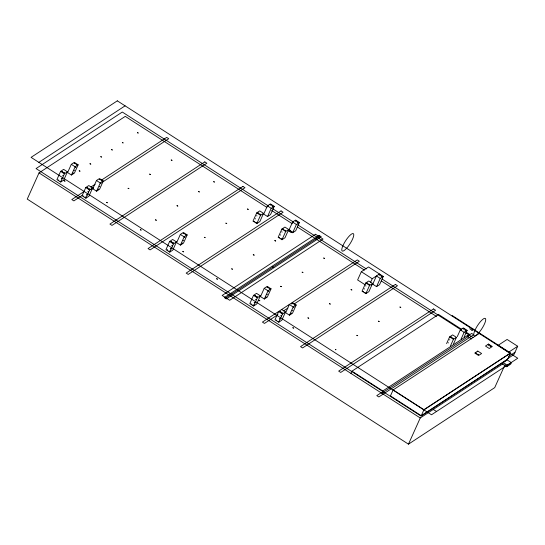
<?xml version="1.0" encoding="UTF-8"?>
<svg xmlns="http://www.w3.org/2000/svg" width="545" height="545" viewBox="0 0 545 545"><rect width="100%" height="100%" fill="white"/><g stroke="black" fill="none" stroke-linecap="round" stroke-linejoin="round"><path stroke-width="0.82" d="M85.149 197.024L86.069 197.59L85.878 197.086M169.005 250.972L169.515 251.477M290.792 231.06L290.083 230.998L290.206 230.61M266.887 207.407L125.268 116.371L39.022 172.894L27.25 199.095L408.471 444.161L494.717 387.638L505.106 364.523M60.618 171.348L56.912 179.584L60.727 182.03L63.745 180.054L67.444 171.818L63.636 169.372L60.618 171.348L64.426 173.8L67.444 171.818M60.727 182.03L64.426 173.8M71.306 164.338L67.607 172.574L71.422 175.027L74.44 173.044L78.139 164.808L74.331 162.362L71.306 164.338L75.121 166.79L78.139 164.808M71.422 175.027L75.121 166.79M85.776 187.521L82.077 195.757L85.885 198.21L88.903 196.227L92.609 187.998L88.794 185.545L85.776 187.521L89.591 189.973L92.609 187.998M85.885 198.21L89.591 189.973M96.472 180.511L92.773 188.747L96.581 191.2L99.599 189.217L103.298 180.988L99.49 178.535L96.472 180.511L100.28 182.963L103.298 180.988M96.581 191.2L100.28 182.963M169.645 241.435L165.946 249.671L169.754 252.124L172.772 250.141L176.478 241.912L172.663 239.459L169.645 241.435L173.46 243.888L176.478 241.912M169.754 252.124L173.46 243.888M180.341 234.432L176.641 242.661L180.45 245.114L183.467 243.138L187.167 234.902L183.358 232.449L180.341 234.432L184.149 236.877L187.167 234.902M180.45 245.114L184.149 236.877M256.715 212.877L253.016 221.113L256.831 223.559L259.849 221.583L263.548 213.347L259.733 210.895L256.715 212.877L260.53 215.329L263.548 213.347M256.831 223.559L260.53 215.329M267.411 205.867L263.712 214.103L267.527 216.549L270.545 214.573L274.244 206.337L270.429 203.891L267.411 205.867L271.226 208.319L274.244 206.337M267.527 216.549L271.226 208.319M281.881 229.05L278.182 237.286L281.99 239.739L285.008 237.756L288.707 229.52L284.899 227.074L281.881 229.05L285.689 231.502L288.707 229.52M253.514 295.356L249.814 303.585L253.623 306.038L256.647 304.062L260.347 295.826L256.531 293.373L253.514 295.356L257.329 297.802L260.347 295.826M281.99 239.739L285.689 231.502M253.623 306.038L257.329 297.802M292.576 222.04L288.87 230.276L292.685 232.729L295.703 230.746L299.403 222.517L295.594 220.064L292.576 222.04L296.385 224.492L299.403 222.517M264.209 288.346L260.51 296.575L264.318 299.028L267.336 297.052L271.042 288.816L267.227 286.363L264.209 288.346L268.017 290.792L271.042 288.816M292.685 232.729L296.385 224.492M264.318 299.028L268.017 290.792M282.487 313.981L278.672 311.529L274.973 319.765L278.788 322.211L282.487 313.981L285.505 311.999L281.69 309.546M285.505 311.999L281.806 320.235L278.788 322.211M291.718 304.035L292.386 302.543L296.201 304.989L292.502 313.225L289.484 315.201L285.669 312.755L289.368 304.519L293.183 306.971L296.201 304.989M289.484 315.201L293.183 306.971M383.271 276.431L380.253 278.406L376.445 275.954L372.739 284.19L376.554 286.643L379.572 284.66L383.271 276.431L368.556 266.968L361.321 271.71L357.615 279.946L365.116 284.762M365.75 282.964L362.05 291.2L365.858 293.653L368.876 291.67L372.576 283.441L368.767 280.988L365.75 282.964L369.558 285.416L372.576 283.441M370.546 282.467L372.228 278.72L379.463 273.978M365.858 293.653L369.558 285.416M376.554 286.643L380.253 278.406M350.966 373.427L351.975 371.179L438.521 314.458L461.629 329.309M469.334 334.262L382.788 390.99L381.779 393.231L468.325 336.51L469.334 334.262L465.832 332.014M479.682 333.199L393.136 389.927L390.445 395.915L421.258 415.719L507.804 358.998L510.495 353.003L452.152 315.5M446.587 343.616L449.618 336.878L452.636 334.903L456.451 337.355L453.42 344.093M450.402 346.068L453.426 339.331L456.451 337.355M408.471 444.161L420.25 417.967L502.96 363.753M421.258 415.719L423.949 409.731L510.495 353.003M457.282 336.606L460.314 329.875L463.332 327.892L467.14 330.345L464.115 337.083M461.097 339.058L464.122 332.321L467.14 330.345M471.984 330.665L472.828 328.792M503.199 362.541L502.524 364.04L506.721 366.737L510.685 364.135L511.36 362.636L507.163 359.938L503.199 362.541L507.388 365.239L511.36 362.636M506.721 366.737L507.388 365.239M517.689 346.259L508.628 352.199L498.048 345.394L507.109 339.453L517.689 346.259L513.99 354.495L507.715 358.603M335.339 349.386C336.435 350.789 335.672 348.637 335.72 349.631M255.871 222.162L256.436 222.816M38.845 162.362L125.091 105.832M84.55 191.213L71.804 199.565L73.861 200.894L82.356 195.321M90.92 187.037L95.171 184.258M101.54 180.082L166.675 137.388L168.732 138.709L102.181 182.33M91.56 189.292L93.686 187.896M225.93 297.863L319.288 236.673M277.93 314.608L264.475 323.423L262.418 322.102L357.288 259.924L359.346 261.246L294.211 303.94M283.591 310.895L287.842 308.116M371.159 285.233L373.127 283.938M381.738 392.373L376.786 395.622L378.843 396.944L473.714 334.766L471.65 333.445L468.114 335.761M423.881 409.881L510.127 353.351M508.723 356.362L514.998 352.247M507.334 359.564L421.087 416.094L36.052 168.575L122.298 112.045L268.297 205.901M436.381 411.346L433.186 409.486M88.59 191.976L88.603 191.629M254.767 221.59L254.011 221.263M253.697 305.438L253.711 304.975M170.946 248.908L171.103 248.513M254.815 302.822L254.971 302.427M60.481 181.39L60.066 181.131M279.939 318.995L280.13 318.6M61.844 178.815L62.069 178.419M86.968 194.981L87.234 194.599M169.665 251.518L169.842 251.061M83.78 196.377L83.208 195.975M365.47 292.903L364.837 292.447M167.649 250.291L167.186 249.889M251.518 304.205L250.979 303.858M276.717 320.392L276.145 320.038M99.326 186.744L99.735 186.404M58.574 180.184L58.104 179.884M182.016 243.281L182.432 242.934M293.571 307.755L293.98 307.414M256.974 215.929L256.538 215.65M255.632 218.927L255.237 218.688M282.133 232.102L281.697 231.823M280.75 235.086L280.355 234.813M279.612 237.715L279.129 237.361M75.476 167.567L75.966 167.281M365.968 286.002L365.566 285.737M61.626 178.753L61.244 178.508M364.619 289L364.244 288.755M88.133 191.935L87.752 191.69M363.447 291.623L363.045 291.35M86.825 194.94L86.383 194.66M449.877 339.937L449.482 339.699M448.494 342.914L448.133 342.696M170.653 248.847L170.251 248.575M292.188 310.739L292.638 310.405M291.01 313.355L291.5 313.075M254.522 302.761L254.14 302.516M253.384 305.391L252.866 304.968M279.721 318.948L279.306 318.689M278.509 321.557L278.195 321.305M74.093 170.544L74.597 170.251M100.6 183.726L101.104 183.433M72.914 173.167L73.446 172.894M98.073 189.34L98.563 189.02M184.469 237.64L184.993 237.368M183.12 240.631L183.631 240.338M167.547 250.182L167.213 249.93M268.338 291.555L268.842 291.262M266.989 294.545L267.5 294.252M265.817 297.168L266.321 296.875M469.708 328.717L472.154 330.29M272.589 208.66L293.346 222.006M297.638 224.765L366.342 268.93M382.093 279.054L461.533 330.12M465.825 332.886L472.978 337.484M460.314 329.875L464.122 332.321M271.621 210.452L292.324 223.757M297.318 226.972L364.428 270.109M381.323 280.975L436.531 316.461M467.154 336.149L471.514 338.949M361.321 271.71L372.228 278.72M449.618 336.878L453.426 339.331M393.136 389.927L423.949 409.731M351.975 371.179L382.788 390.99M39.022 172.894L420.25 417.967M62.614 175.538L63.513 175.551M255.489 299.518L256.361 299.484M172.445 245.516L172.356 245.911L171.62 245.604M281.499 315.63L281.384 316.005L280.627 315.671M281.022 238.635L282.092 238.799M291.854 231.645A1.69 0.818 24.2 0 1 289.3 231.203A1.69 0.818 24.2 0 1 289.715 229.881M291.003 231.162A0.702 0.341 24.2 0 1 290.328 231.25A0.702 0.341 24.2 0 1 289.695 230.705A0.702 0.341 24.2 0 1 290.219 230.487M292.188 231.891A2.112 1.022 24.2 0 1 288.939 231.189A2.112 1.022 24.2 0 1 289.688 229.643M61.721 171.423L62.838 171.893L61.735 171.382M63.67 172.67L64.705 173.099L63.67 172.67M64.112 180.742L64.984 181.11L64.112 180.742M74.222 163.227L75.346 163.698L74.229 163.207M76.177 164.467L77.213 164.903L76.184 164.433M79.209 170.851L80.081 171.219L79.216 170.823M86.88 187.603L88.004 188.066L86.893 187.562M89.986 163.786L90.858 164.147L90.007 163.738M88.828 188.843L89.864 189.272L88.828 188.843M100.764 156.722L101.642 157.083L100.777 156.688M99.388 179.4L100.505 179.87L99.388 179.38M101.336 180.647L102.371 181.076L101.35 180.606M106.548 202.427L107.42 202.788L106.554 202.406M111.548 149.657L112.42 150.018L111.568 149.609M122.325 142.586L123.197 142.954L122.346 142.545M128.109 188.291L128.981 188.659L128.116 188.277M137.422 132.694L138.294 133.062L137.429 132.667M140.358 229.758L141.23 230.119L140.365 229.745M149.671 174.162L150.543 174.523L149.677 174.127M155.448 219.867L156.32 220.228L155.448 219.867M171.232 160.032L172.104 160.394L171.239 159.998M170.749 241.517L171.873 241.98L170.762 241.476M172.697 242.757L173.732 243.186L172.697 242.757M177.009 205.738L177.881 206.099L177.023 205.703M183.256 233.321L184.374 233.785L183.256 233.301M182.793 251.436L183.665 251.804L182.793 251.436M185.205 234.561L186.24 234.99L185.218 234.52M198.571 191.602L199.443 191.969L198.584 191.574M204.355 237.307L205.227 237.668L204.355 237.293M213.667 181.71L214.539 182.071L213.667 181.696M216.603 278.774L217.475 279.135L216.603 278.774M225.916 223.178L226.788 223.539L225.916 223.157M231.693 268.883L232.565 269.244L231.72 268.821M247.478 209.042L248.35 209.409L247.478 209.028M253.255 254.747L254.127 255.115L253.255 254.747M257.635 212.822L258.671 213.252L257.635 212.822M259.502 214.028L260.619 214.498L259.515 213.994M254.617 295.431L255.741 295.894L254.624 295.41M256.566 296.671L257.601 297.1L256.572 296.65M259.038 300.452L259.911 300.813L259.045 300.424M270.143 204.627L271.178 205.056L270.156 204.586M272.003 205.833L273.127 206.303L272.016 205.792M267.125 287.235L268.242 287.699L267.139 287.195M269.073 288.475L270.109 288.904L269.073 288.475M272.316 267.002L273.188 267.363L272.337 266.955M274.816 240.618L275.688 240.979L274.816 240.618M282.8 228.995L283.836 229.431L282.8 228.975M284.66 230.208L285.784 230.671L284.667 230.188M280.6 286.323L281.472 286.684L280.607 286.288M279.776 311.604L280.9 312.074L279.776 311.604M281.731 312.844L282.766 313.28L281.731 312.83M295.301 220.8L296.337 221.229L295.308 220.779M297.168 222.013L298.285 222.476L297.182 221.972M292.284 303.408L293.408 303.878L292.29 303.388M294.232 304.648L295.267 305.084L294.232 304.648M292.849 327.783L293.721 328.151L292.856 327.756M302.162 272.187L303.034 272.555L302.168 272.159M307.939 317.892L308.811 318.26L307.945 317.878M323.723 258.058L324.595 258.419L323.723 258.058M329.5 303.763L330.372 304.124L329.514 303.728M351.062 289.633L351.934 289.995L351.069 289.613M356.846 335.332L357.718 335.7L356.846 335.318M366.669 282.909L367.705 283.346L366.669 282.896M368.529 284.122L369.653 284.585L368.543 284.081M379.17 274.714L380.206 275.15L379.184 274.68M381.037 275.927L382.154 276.39L381.037 275.906M378.407 321.203L379.279 321.564L378.414 321.168M399.962 307.073L400.834 307.435L399.976 307.039M450.538 336.83L451.573 337.26L450.545 336.79M452.398 338.036L453.522 338.506L452.398 338.036M463.039 328.628L464.074 329.064L463.046 328.615M464.905 329.841L466.023 330.304L464.905 329.82M475.696 353.003L476.732 353.433L475.703 352.983M477.556 354.209L478.68 354.679L477.556 354.209M488.204 344.808L489.24 345.237L488.211 344.767M490.064 346.014L491.188 346.484L490.071 345.993M117.311 100.839L31.072 157.362L431.504 414.779L517.75 358.256L117.311 100.839M204.797 161.892L109.927 224.077L111.984 225.398L206.855 163.221L204.797 161.892M242.92 186.404L148.049 248.581L150.107 249.903L244.978 187.725L242.92 186.404M281.043 210.908L186.172 273.086L188.229 274.414L283.1 212.23L281.043 210.908M315.528 234.255L222.169 295.445L229.683 300.275L323.042 239.085L315.528 234.255M319.166 235.413L224.295 297.597L226.352 298.919L321.223 236.741L319.166 235.413M395.411 284.429L300.54 346.606L302.598 347.935L397.469 285.75L395.411 284.429M433.534 308.94L338.663 371.118L340.72 372.439L435.591 310.262L433.534 308.94M477.795 351.075L474.777 353.058L478.592 355.504L481.61 353.528L477.795 351.075M488.49 344.065L485.472 346.048L489.287 348.5L492.305 346.518L488.49 344.065M478.612 332.995A10.321 2.671 -57.3 0 0 485.404 318.491A10.321 2.671 -57.3 0 0 475.165 329.814A10.321 2.671 -57.3 0 0 478.612 332.995M346.654 248.241A10.321 2.671 -57.3 0 0 353.446 233.737A10.321 2.671 -57.3 0 0 343.207 245.059A10.321 2.671 -57.3 0 0 346.654 248.241"/></g></svg>
